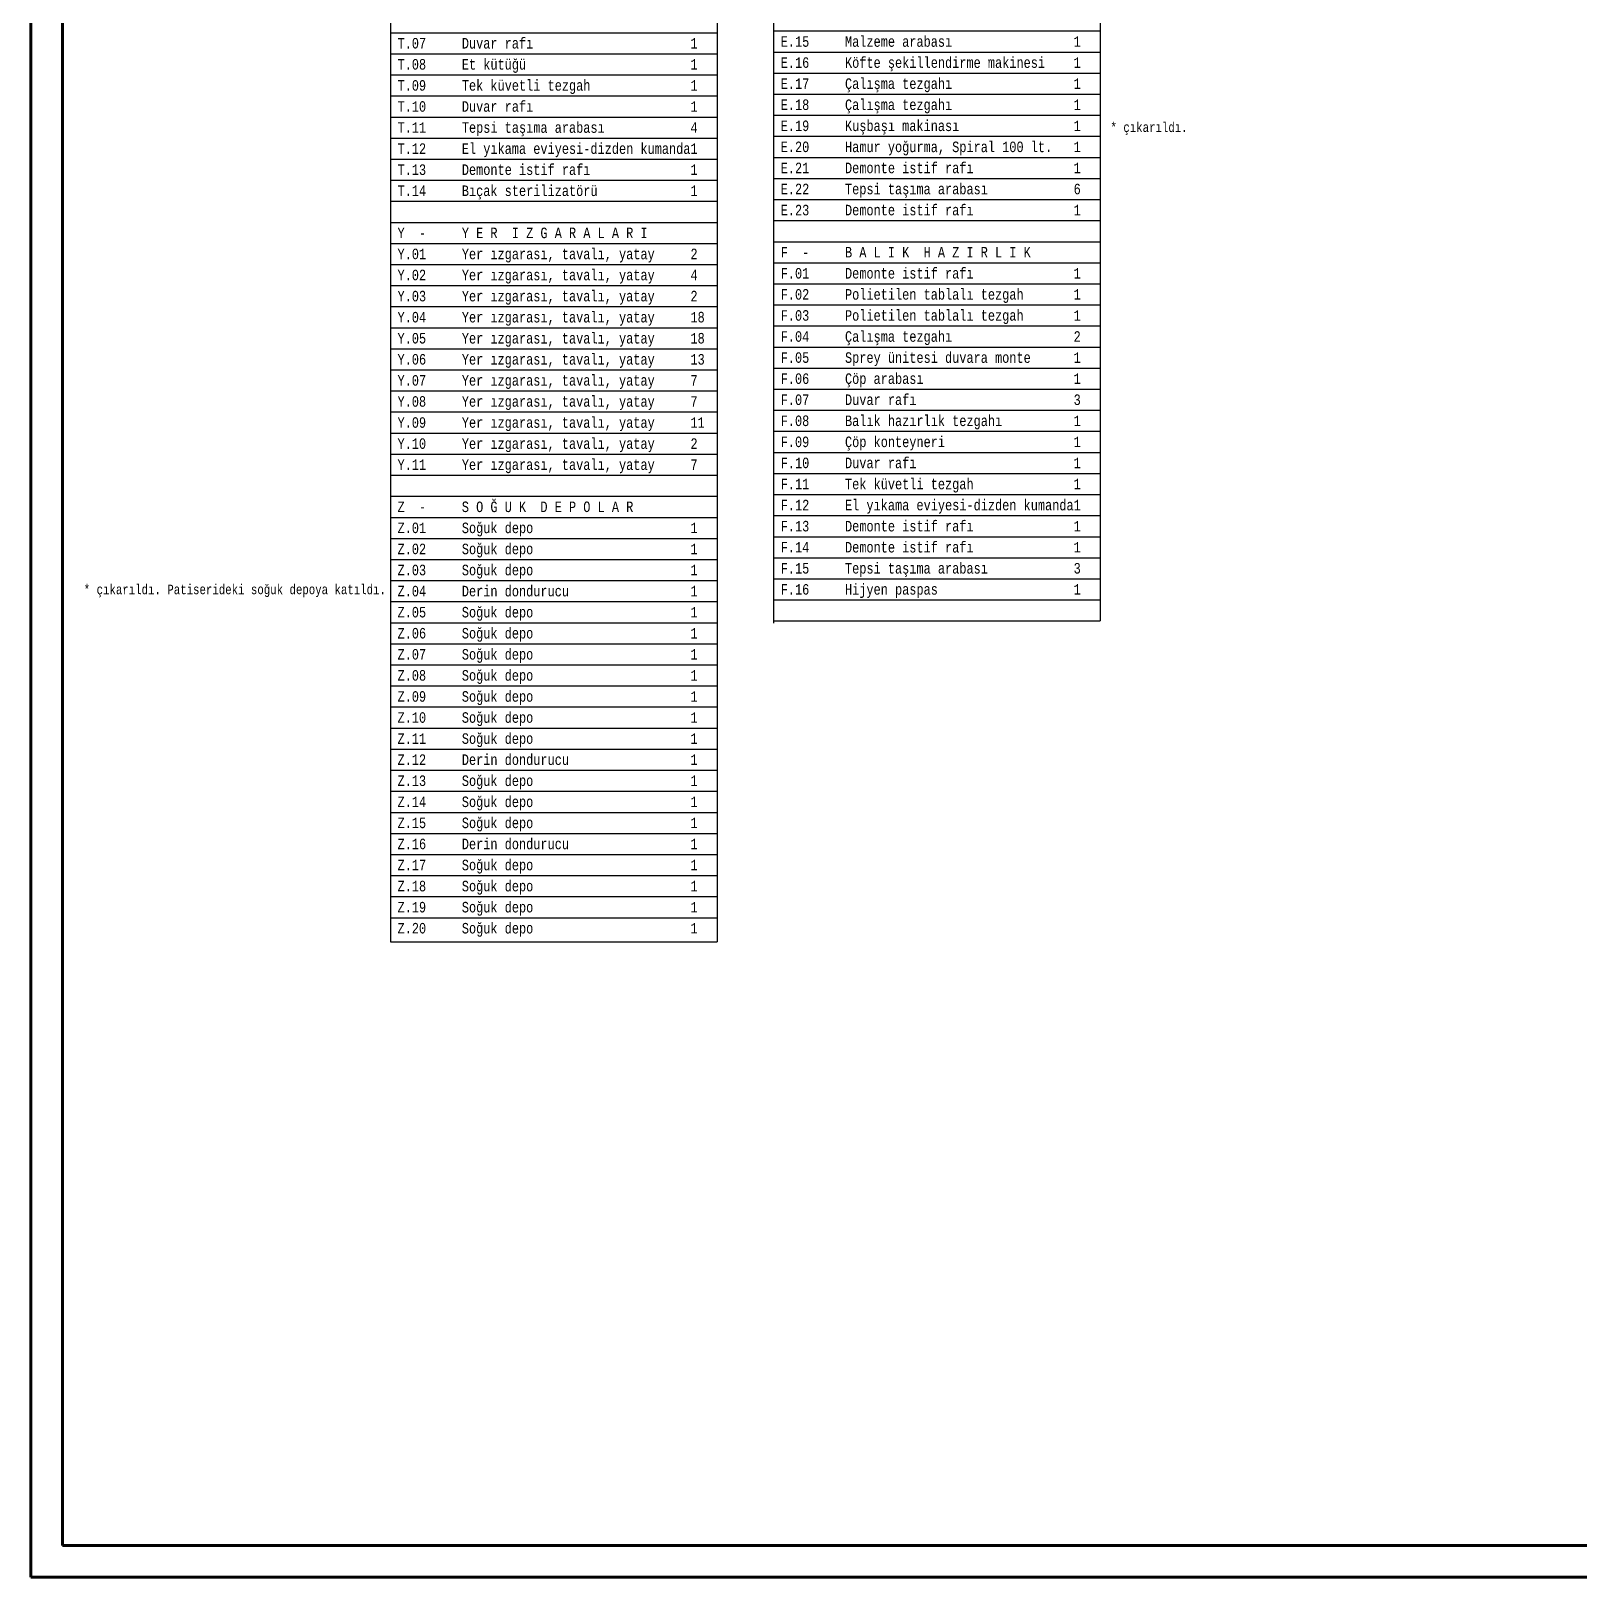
# Model space of a CAD drawing. Extents: x -228812 to 45006, y -308075 to -42938.
# Drawn here: x 28752 to 30221, y -49363 to -47896 of the extents above; entities that cross this region are included whole.
import ezdxf

# ---------------------------------------------------------------- set-up
doc = ezdxf.new("R2010")
doc.units = 0
doc.header["$LTSCALE"] = 20
doc.layers.get('0').update_dxf_attribs({"linetype": 'CONTINUOUS', "lineweight": 15})
for name, color, linetype in [('BL-E', 32, 'CONTINUOUS'), ('BL-F', 34, 'CONTINUOUS'), ('BL-T', 23, 'CONTINUOUS'), ('BL-Y', 144, 'CONTINUOUS'), ('BL-Z', 117, 'CONTINUOUS')]:
    doc.layers.add(name, color=color, linetype=linetype)
doc.layers.add('DUVAR', color=7, linetype='CONTINUOUS', lineweight=60)
doc.styles.add('antet', font='monos.ttf', dxfattribs={"width": 0.8})

msp = doc.modelspace()

# ---------------------------------------------------------------- linework, layer by layer
at = {"layer": 'BL-E', "linetype": 'Continuous'}
for points in [[(29456.536, -47895.597), (29766.536, -47895.597)], [(29456.536, -47915.597), (29766.536, -47915.597)], [(29456.536, -47935.597), (29766.536, -47935.597)], [(29456.536, -47955.597), (29766.536, -47955.597)], [(29456.536, -47975.597), (29766.536, -47975.597)], [(29456.536, -47995.597), (29766.536, -47995.597)], [(29456.536, -48015.597), (29766.536, -48015.597)], [(29456.536, -48035.597), (29766.536, -48035.597)], [(29456.536, -48055.597), (29766.536, -48055.597)], [(29456.536, -48075.597), (29766.536, -48075.597)], [(29456.536, -48095.597), (29766.536, -48095.597)]]:
    msp.add_lwpolyline(points, dxfattribs=at)
at = {"layer": 'BL-F', "linetype": 'Continuous'}
for points in [[(29456.536, -48115.597), (29766.536, -48115.597)], [(29456.536, -48135.597), (29766.536, -48135.597)], [(29456.536, -48155.597), (29766.536, -48155.597)], [(29456.536, -48175.597), (29766.536, -48175.597)], [(29456.536, -48195.597), (29766.536, -48195.597)], [(29456.536, -48215.597), (29766.536, -48215.597)], [(29456.536, -48235.597), (29766.536, -48235.597)], [(29456.536, -48255.597), (29766.536, -48255.597)], [(29456.536, -48275.597), (29766.536, -48275.597)], [(29456.536, -48295.597), (29766.536, -48295.597)], [(29456.536, -48315.597), (29766.536, -48315.597)], [(29456.536, -48335.597), (29766.536, -48335.597)], [(29456.536, -48355.597), (29766.536, -48355.597)], [(29456.536, -48375.597), (29766.536, -48375.597)], [(29456.536, -48395.597), (29766.536, -48395.597)], [(29456.536, -48415.597), (29766.536, -48415.597)], [(29456.536, -48435.597), (29766.536, -48435.597)], [(29456.536, -48455.597), (29766.536, -48455.597)]]:
    msp.add_lwpolyline(points, dxfattribs=at)
at = {"layer": 'BL-T', "linetype": 'Continuous'}
for points in [[(29092.991, -47897.248), (29402.991, -47897.248)], [(29092.991, -47917.248), (29402.991, -47917.248)], [(29092.991, -47937.248), (29402.991, -47937.248)], [(29092.991, -47957.248), (29402.991, -47957.248)], [(29092.991, -47977.248), (29402.991, -47977.248)], [(29092.991, -47997.248), (29402.991, -47997.248)], [(29092.991, -48017.248), (29402.991, -48017.248)], [(29092.991, -48037.248), (29402.991, -48037.248)], [(29092.991, -48057.248), (29402.991, -48057.248)], [(29092.991, -48077.248), (29402.991, -48077.248)]]:
    msp.add_lwpolyline(points, dxfattribs=at)
at = {"layer": 'BL-Y', "linetype": 'Continuous'}
for points in [[(29092.991, -48097.248), (29402.991, -48097.248)], [(29092.991, -48117.248), (29402.991, -48117.248)], [(29092.991, -48137.248), (29402.991, -48137.248)], [(29092.991, -48157.248), (29402.991, -48157.248)], [(29092.991, -48177.248), (29402.991, -48177.248)], [(29092.991, -48197.248), (29402.991, -48197.248)], [(29092.991, -48217.248), (29402.991, -48217.248)], [(29092.991, -48237.248), (29402.991, -48237.248)], [(29092.991, -48257.248), (29402.991, -48257.248)], [(29092.991, -48277.248), (29402.991, -48277.248)], [(29092.991, -48297.248), (29402.991, -48297.248)], [(29092.991, -48317.248), (29402.991, -48317.248)], [(29092.991, -48337.248), (29402.991, -48337.248)]]:
    msp.add_lwpolyline(points, dxfattribs=at)
at = {"layer": 'BL-Z', "linetype": 'Continuous'}
for p, q in [((29092.991, -45376.865), (29092.991, -48760.094)), ((29402.991, -45377.762), (29402.991, -48760.094)), ((29456.536, -45375.597), (29456.536, -48457.704)), ((29766.536, -45375.597), (29766.536, -48455.597))]:
    msp.add_line(p, q, dxfattribs=at)
for points in [[(29092.991, -48357.248), (29402.991, -48357.248)], [(29092.991, -48377.248), (29402.991, -48377.248)], [(29092.991, -48397.248), (29402.991, -48397.248)], [(29092.991, -48417.248), (29402.991, -48417.248)], [(29092.991, -48437.248), (29402.991, -48437.248)], [(29092.991, -48457.248), (29402.991, -48457.248)], [(29092.991, -48477.248), (29402.991, -48477.248)], [(29092.991, -48497.248), (29402.991, -48497.248)], [(29092.991, -48517.248), (29402.991, -48517.248)], [(29092.991, -48537.248), (29402.991, -48537.248)], [(29092.991, -48557.248), (29402.991, -48557.248)], [(29092.991, -48577.248), (29402.991, -48577.248)], [(29092.991, -48597.248), (29402.991, -48597.248)], [(29092.991, -48617.248), (29402.991, -48617.248)], [(29092.991, -48637.248), (29402.991, -48637.248)], [(29092.991, -48657.248), (29402.991, -48657.248)], [(29092.991, -48677.248), (29402.991, -48677.248)], [(29092.991, -48697.248), (29402.991, -48697.248)], [(29092.991, -48717.248), (29402.991, -48717.248)], [(29092.991, -48737.248), (29402.991, -48737.248)], [(29092.991, -48760.094), (29402.991, -48760.094)]]:
    msp.add_lwpolyline(points, dxfattribs=at)
at = {"layer": 'DUVAR', "color": 2, "linetype": 'ByBlock', "ltscale": 0.5}
for p, q in [((28751.977, -49363.099), (28751.977, -43016.663)), ((28781.977, -49333.099), (28781.977, -43046.663)), ((38785.891, -49333.099), (28781.977, -49333.099)), ((38815.891, -49363.099), (28751.977, -49363.099))]:
    msp.add_line(p, q, dxfattribs=at)

# ---------------------------------------------------------------- texts
at = {"color": 2, "linetype": 'Continuous', "char_height": 9, "attachment_point": 1, "style": 'antet'}
for s, insert, width in [('* çıkarıldı.', (29776.213, -47982.481), 261.65231), ('* çıkarıldı. Patiserideki soğuk depoya katıldı.', (28802.054, -48421.178), 297.87692)]:
    msp.add_mtext(s, dxfattribs=dict(at, insert=insert, width=width))
at = {"layer": 'BL-E', "linetype": 'Continuous', "style": 'antet', "width": 0.8}
for s, p in [(' E.15     Malzeme arabası                 1', (29456.536, -47910.597)), (' E.16     Köfte şekillendirme makinesi    1', (29456.536, -47930.597)), (' E.17     Çalışma tezgahı                 1', (29456.536, -47950.597)), (' E.18     Çalışma tezgahı                 1', (29456.536, -47970.597)), (' E.20     Hamur yoğurma, Spiral 100 lt.   1', (29456.536, -48010.597)), (' E.21     Demonte istif rafı              1', (29456.536, -48030.597)), (' E.22     Tepsi taşıma arabası            6', (29456.536, -48050.597)), (' E.23     Demonte istif rafı              1', (29456.536, -48070.597))]:
    msp.add_text(s, height=10, dxfattribs=at).set_placement(p)
at = {"layer": 'BL-E', "color": 2, "linetype": 'Continuous', "style": 'antet', "width": 0.8}
msp.add_text(' E.19     Kuşbaşı makinası                1', height=10, dxfattribs=at).set_placement((29456.536, -47990.597))
at = {"layer": 'BL-F', "linetype": 'Continuous', "style": 'antet', "width": 0.8}
for s, p in [(' F  -     B A L I K  H A Z I R L I K', (29456.536, -48110.597)), (' F.01     Demonte istif rafı              1', (29456.536, -48130.597)), (' F.02     Polietilen tablalı tezgah       1', (29456.536, -48150.597)), (' F.03     Polietilen tablalı tezgah       1', (29456.536, -48170.597)), (' F.04     Çalışma tezgahı                 2', (29456.536, -48190.597)), (' F.05     Sprey ünitesi duvara monte      1', (29456.536, -48210.597)), (' F.06     Çöp arabası                     1', (29456.536, -48230.597)), (' F.07     Duvar rafı                      3', (29456.536, -48250.597)), (' F.08     Balık hazırlık tezgahı          1', (29456.536, -48270.597)), (' F.09     Çöp konteyneri                  1', (29456.536, -48290.597)), (' F.10     Duvar rafı                      1', (29456.536, -48310.597)), (' F.11     Tek küvetli tezgah              1', (29456.536, -48330.597)), (' F.12     El yıkama eviyesi-dizden kumanda1', (29456.536, -48350.597)), (' F.13     Demonte istif rafı              1', (29456.536, -48370.597)), (' F.14     Demonte istif rafı              1', (29456.536, -48390.597)), (' F.15     Tepsi taşıma arabası            3', (29456.536, -48410.597)), (' F.16     Hijyen paspas                   1', (29456.536, -48430.597))]:
    msp.add_text(s, height=10, dxfattribs=at).set_placement(p)
at = {"layer": 'BL-T', "linetype": 'Continuous', "style": 'antet', "width": 0.8}
for s, p in [(' T.07     Duvar rafı                      1', (29092.991, -47912.248)), (' T.08     Et kütüğü                       1', (29092.991, -47932.248)), (' T.09     Tek küvetli tezgah              1', (29092.991, -47952.248)), (' T.10     Duvar rafı                      1', (29092.991, -47972.248)), (' T.11     Tepsi taşıma arabası            4', (29092.991, -47992.248)), (' T.12     El yıkama eviyesi-dizden kumanda1', (29092.991, -48012.248)), (' T.13     Demonte istif rafı              1', (29092.991, -48032.248)), (' T.14     Bıçak sterilizatörü             1', (29092.991, -48052.248))]:
    msp.add_text(s, height=10, dxfattribs=at).set_placement(p)
at = {"layer": 'BL-Y', "linetype": 'Continuous', "style": 'antet', "width": 0.8}
for s, p in [(' Y  -     Y E R  I Z G A R A L A R I', (29092.991, -48092.248)), (' Y.01     Yer ızgarası, tavalı, yatay     2', (29092.991, -48112.248)), (' Y.02     Yer ızgarası, tavalı, yatay     4', (29092.991, -48132.248)), (' Y.03     Yer ızgarası, tavalı, yatay     2', (29092.991, -48152.248)), (' Y.04     Yer ızgarası, tavalı, yatay     18', (29092.991, -48172.248)), (' Y.05     Yer ızgarası, tavalı, yatay     18', (29092.991, -48192.248)), (' Y.06     Yer ızgarası, tavalı, yatay     13', (29092.991, -48212.248)), (' Y.07     Yer ızgarası, tavalı, yatay     7', (29092.991, -48232.248)), (' Y.08     Yer ızgarası, tavalı, yatay     7', (29092.991, -48252.248)), (' Y.09     Yer ızgarası, tavalı, yatay     11', (29092.991, -48272.248)), (' Y.10     Yer ızgarası, tavalı, yatay     2', (29092.991, -48292.248)), (' Y.11     Yer ızgarası, tavalı, yatay     7', (29092.991, -48312.248))]:
    msp.add_text(s, height=10, dxfattribs=at).set_placement(p)
at = {"layer": 'BL-Z', "linetype": 'Continuous', "style": 'antet', "width": 0.8}
for s, p in [(' Z  -     S O Ğ U K  D E P O L A R', (29092.991, -48352.248)), (' Z.01     Soğuk depo                      1', (29092.991, -48372.248)), (' Z.02     Soğuk depo                      1', (29092.991, -48392.248)), (' Z.03     Soğuk depo                      1', (29092.991, -48412.248)), (' Z.05     Soğuk depo                      1', (29092.991, -48452.248)), (' Z.06     Soğuk depo                      1', (29092.991, -48472.248)), (' Z.07     Soğuk depo                      1', (29092.991, -48492.248)), (' Z.08     Soğuk depo                      1', (29092.991, -48512.248)), (' Z.09     Soğuk depo                      1', (29092.991, -48532.248)), (' Z.10     Soğuk depo                      1', (29092.991, -48552.248)), (' Z.11     Soğuk depo                      1', (29092.991, -48572.248)), (' Z.12     Derin dondurucu                 1', (29092.991, -48592.248)), (' Z.13     Soğuk depo                      1', (29092.991, -48612.248)), (' Z.14     Soğuk depo                      1', (29092.991, -48632.248)), (' Z.15     Soğuk depo                      1', (29092.991, -48652.248)), (' Z.16     Derin dondurucu                 1', (29092.991, -48672.248)), (' Z.17     Soğuk depo                      1', (29092.991, -48692.248)), (' Z.18     Soğuk depo                      1', (29092.991, -48712.248)), (' Z.19     Soğuk depo                      1', (29092.991, -48732.248)), (' Z.20     Soğuk depo                      1', (29092.991, -48752.238))]:
    msp.add_text(s, height=10, dxfattribs=at).set_placement(p)
at = {"layer": 'BL-Z', "color": 2, "linetype": 'Continuous', "style": 'antet', "width": 0.8}
msp.add_text(' Z.04     Derin dondurucu                 1', height=10, dxfattribs=at).set_placement((29092.991, -48432.248))

doc.saveas('drawing.dxf')
